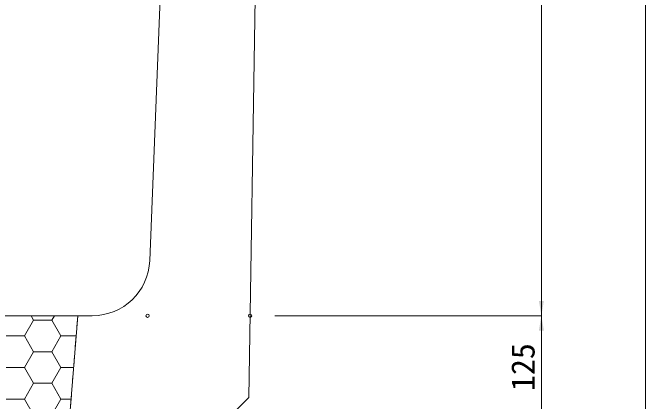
# Model space of a CAD drawing. Units: millimetres at full size; details may follow other scales. Extents: x 190759 to 276146, y -52712 to -16236.
# Drawn here: x 266005 to 266776, y -48599 to -48126 of the extents above; entities that cross this region are included whole.
import ezdxf
from ezdxf.enums import TextEntityAlignment as Align

# ---------------------------------------------------------------- set-up
doc = ezdxf.new("R2010")
doc.units = ezdxf.units.MM
doc.header["$LTSCALE"] = 18
doc.linetypes.add('USER1', pattern=[1.35, 0.75, -0.6])
for name, color, linetype, lineweight in [('寸法線', 7, 'Continuous', 9), ('本体', 2, 'Continuous', 13), ('補助線', 8, 'Continuous', 13), ('ﾊｯﾁﾝｸﾞ', 7, 'Continuous', 5)]:
    doc.layers.add(name, color=color, linetype=linetype, lineweight=lineweight)
doc.styles.add('ＭＳ ゴシック', font='')
doc.styles.get('ＭＳ ゴシック').set_extended_font_data('MS Gothic')

# ---------------------------------------------------------------- blocks, each defined once
blk = doc.blocks.new('filled_arrow')
at = {"color": 0, "linetype": 'Continuous', "lineweight": -2}
blk.add_solid([(7.5, 1.25), (0, 0), (7.5, -1.25)], dxfattribs=at)

msp = doc.modelspace()

# ---------------------------------------------------------------- linework, layer by layer
at = {"layer": '寸法線'}
for p, q in [((266775.76, -48620.18), (266775.76, -47365.17)), ((266649.11, -48495.17), (266649.11, -47495.17)), ((266324.18, -48495.17), (266649.11, -48495.17)), ((266324.18, -48495.17), (266649.11, -48495.17)), ((266649.11, -48620.18), (266649.11, -48495.17))]:
    msp.add_line(p, q, dxfattribs=at)
at = {"layer": '本体'}
for p, q in [((266171.86, -48427.97), (266209.18, -47495.17)), ((266306.68, -47705.17), (266292.6, -48594.75)), ((266101.92, -48495.17), (265916.43, -48495.17)), ((266267.18, -48620.17), (266292.6, -48594.75))]:
    msp.add_line(p, q, dxfattribs=at)
at = {"layer": '本体', "linetype": 'USER1', "lineweight": 9}
msp.add_line((266084.18, -48495.17), (266074.18, -48620.17), dxfattribs=at)
at = {"layer": '本体'}
msp.add_arc((266101.92, -48425.17), 70, 270, 357.70934, dxfattribs=at)
at = {"layer": '補助線', "lineweight": 5}
msp.add_lwpolyline([(265934.18, -48495.17), (266084.18, -48495.17), (266074.18, -48620.17), (265944.18, -48620.17)], close=True, dxfattribs=at)
at = {"layer": '補助線'}
for centre in [(266169.18, -48495.17), (266294.18, -48495.17)]:
    msp.add_circle(centre, 2, dxfattribs=at)
at = {"layer": 'ﾊｯﾁﾝｸﾞ'}
for p, q in [((266030.39, -48500.43), (266027.36, -48495.17)), ((266052.62, -48500.43), (266055.66, -48495.17)), ((266019.28, -48519.68), (266030.39, -48500.43)), ((266030.39, -48500.43), (266052.62, -48500.43)), ((266063.73, -48519.68), (266052.62, -48500.43)), ((265997.06, -48519.68), (266019.28, -48519.68)), ((266030.39, -48538.93), (266019.28, -48519.68)), ((266052.62, -48538.93), (266063.73, -48519.68)), ((266063.73, -48519.68), (266082.22, -48519.68)), ((266019.28, -48558.17), (266030.39, -48538.93)), ((266030.39, -48538.93), (266052.62, -48538.93)), ((266063.73, -48558.17), (266052.62, -48538.93)), ((265997.06, -48558.17), (266019.28, -48558.17)), ((266030.39, -48577.42), (266019.28, -48558.17)), ((266052.62, -48577.42), (266063.73, -48558.17)), ((266063.73, -48558.17), (266079.14, -48558.17)), ((266019.28, -48596.67), (266030.39, -48577.42)), ((266030.39, -48577.42), (266052.62, -48577.42)), ((266063.73, -48596.67), (266052.62, -48577.42)), ((265997.06, -48596.67), (266019.28, -48596.67)), ((266030.39, -48615.91), (266019.28, -48596.67)), ((266052.62, -48615.91), (266063.73, -48596.67)), ((266063.73, -48596.67), (266076.06, -48596.67))]:
    msp.add_line(p, q, dxfattribs=at)

# ---------------------------------------------------------------- block references
at = {"layer": '寸法線', "xscale": 2.4, "yscale": 2.4}
for rotation in [90, 270]:
    msp.add_blockref('filled_arrow', (266649.11, -48495.17), dxfattribs=dict(at, rotation=rotation))

# ---------------------------------------------------------------- texts
at = {"layer": '寸法線', "style": 'ＭＳ ゴシック'}
msp.add_text('125', height=28.48, rotation=90, dxfattribs=at).set_placement((266626.61, -48557.67), align=Align.MIDDLE_CENTER)

doc.saveas('drawing.dxf')
